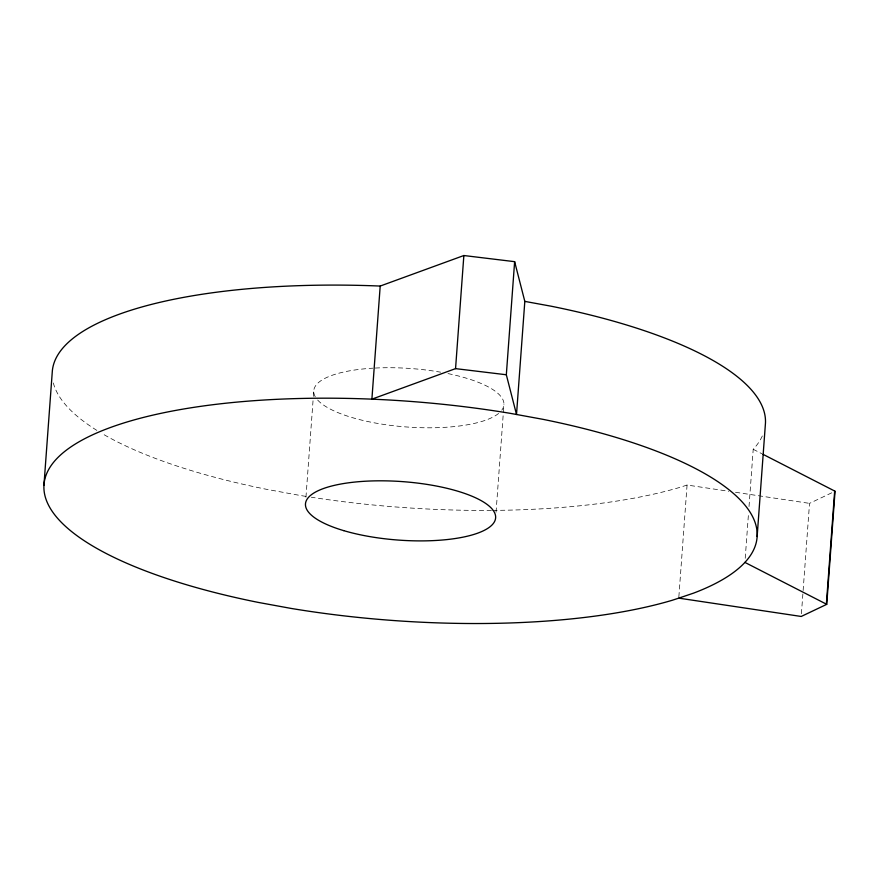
<?xml version="1.0" encoding="UTF-8"?>
<svg xmlns="http://www.w3.org/2000/svg" width="879" height="879" viewBox="0 0 879 879"><rect width="100%" height="100%" fill="white"/><g stroke="black" fill="none" stroke-linecap="round" stroke-linejoin="round"><path stroke-width="0.66" stroke-dasharray="4.39 3.3" d="M305.958 497.206L313.254 397.726M313.363 396.363L313.759 390.913M496.042 512.248L503.942 404.604M678.863 596.775L687.07 485.032L728.79 491.284M745.216 558.319L748.512 513.347M749.018 506.535L753.215 449.301A357.522 109.886 4.2 0 0 762.642 435.204M801.417 613.74L803.021 591.941M803.12 590.578L809.526 503.37L835.05 491.229M687.07 485.032L680.478 487.197A357.522 109.886 4.2 0 1 492.756 510.402M735.514 492.284L809.526 503.37M753.215 449.301L761.73 453.663M448.015 373.597A95.339 29.304 4.2 0 1 501.788 410.174M498.613 413.427A95.339 29.304 4.2 0 1 405.999 426.93A95.339 29.304 4.2 0 1 317.363 399.703M315.253 396.759A95.339 29.304 4.2 0 1 372.784 368.18M375.267 368.048A95.339 29.304 4.2 0 1 440.599 372.18M491.394 510.413A357.522 109.886 4.2 0 1 311.331 497.228M305.958 496.393A357.522 109.886 4.2 0 1 299.278 495.306L266.535 489.306A357.522 109.886 4.2 0 1 101.492 433.204M96.855 430.391A357.522 109.886 4.2 0 1 53.355 382.98"/><path stroke-width="1.32" d="M43.95 485.197L52.257 372.103A357.522 109.886 4.2 0 1 380.2 286.06L463.859 255.525L514.633 261.667L524.818 301.387L516.511 414.481L506.326 374.762L514.633 261.667M380.2 286.06L371.894 399.154L455.553 368.631L506.326 374.762M455.553 368.631L463.859 255.525M757.138 536.52L765.444 423.414A357.522 109.886 4.2 0 0 551.166 306.211L524.818 301.387M826.37 604.137L834.676 491.042M678.764 598.138L693.52 593.149A357.522 109.886 4.2 0 0 542.859 419.316L510.128 413.317A357.522 109.886 4.2 0 0 66.925 449.74A357.522 109.886 4.2 0 0 258.228 602.401L290.971 608.4A357.522 109.886 4.2 0 0 672.182 600.291L678.764 598.138L801.219 616.465L826.743 604.334L835.05 491.229L762.95 454.289M744.92 562.406L826.743 604.334M343.788 530.652A95.339 29.304 4.2 0 0 495.009 520.533A95.339 29.304 4.2 0 0 362.84 481.384A95.339 29.304 4.2 0 0 343.788 530.652"/></g></svg>
